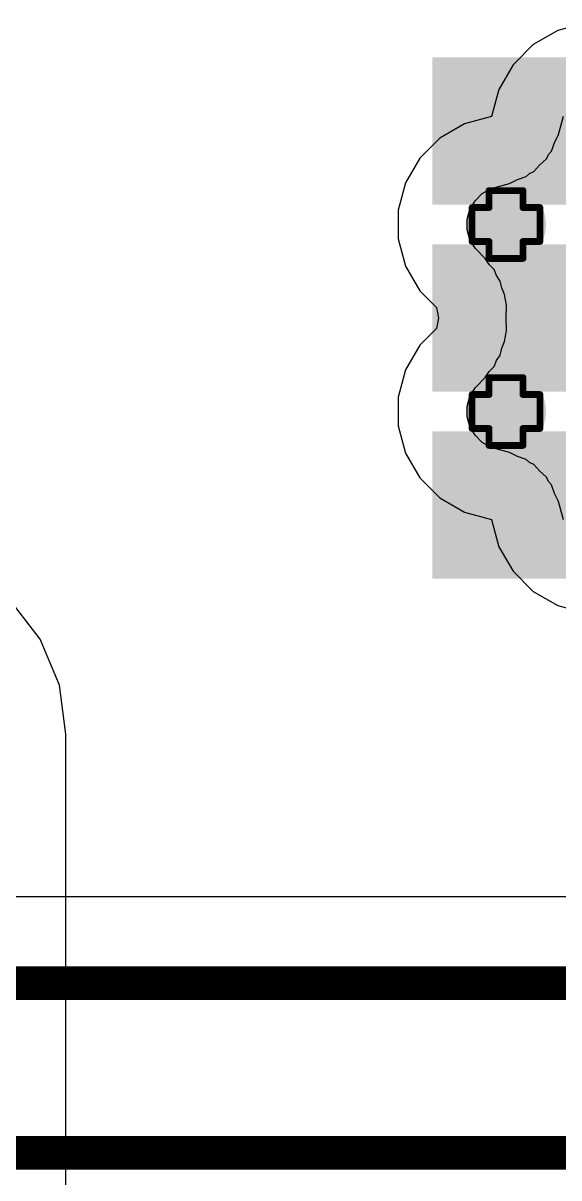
# Model space of a CAD drawing. Header units: inches. Extents: x -5 to 501, y -9 to 81.
# Drawn here: x 33.93 to 37.94, y 18.2 to 26.85 of the extents above; entities that cross this region are included whole.
import ezdxf

# ---------------------------------------------------------------- set-up
doc = ezdxf.new("R2010")
doc.units = ezdxf.units.IN
for name, color, linetype in [('Bottom Layer', 5, 'Continuous'), ('Drill Drawing', 1, 'Continuous'), ('Ground', 16, 'Continuous'), ('Multi-Layer', 9, 'Continuous'), ('Pad Holes', 156, 'Continuous'), ('Power', 76, 'Continuous'), ('Top Layer', 1, 'Continuous'), ('Top Paste', 8, 'Continuous'), ('Top Solder', 216, 'Continuous')]:
    doc.layers.add(name, color=color, linetype=linetype)

msp = doc.modelspace()

# ---------------------------------------------------------------- hatches: boundary and pattern name
at = {"layer": 'Bottom Layer'}
h = msp.add_hatch(color=5, dxfattribs=at)
edge = h.paths.add_edge_path()
edge.add_arc((37.548, 25.3396), 0.3, 0, 360)
h = msp.add_hatch(color=5, dxfattribs=at)
edge = h.paths.add_edge_path()
edge.add_arc((37.548, 23.9396), 0.3, 0, 360)
at = {"layer": 'Ground'}
h = msp.add_hatch(color=16, dxfattribs=at)
edge = h.paths.add_edge_path()
edge.add_arc((37.548, 25.3396), 0.3, 0, 360)
h = msp.add_hatch(color=16, dxfattribs=at)
edge = h.paths.add_edge_path()
edge.add_arc((37.548, 23.9396), 0.3, 0, 360)
at = {"layer": 'Multi-Layer'}
h = msp.add_hatch(color=9, dxfattribs=at)
edge = h.paths.add_edge_path()
edge.add_arc((37.548, 25.3396), 0.3, 0, 360)
h = msp.add_hatch(color=9, dxfattribs=at)
edge = h.paths.add_edge_path()
edge.add_arc((37.548, 23.9396), 0.3, 0, 360)
at = {"layer": 'Pad Holes'}
h = msp.add_hatch(color=7, dxfattribs=at)
edge = h.paths.add_edge_path()
edge.add_arc((37.548, 25.3396), 0.15, 0, 360)
h = msp.add_hatch(color=7, dxfattribs=at)
edge = h.paths.add_edge_path()
edge.add_arc((37.548, 23.9396), 0.15, 0, 360)
at = {"layer": 'Power'}
h = msp.add_hatch(color=76, dxfattribs=at)
edge = h.paths.add_edge_path()
edge.add_arc((37.548, 25.3396), 0.3, 0, 360)
h = msp.add_hatch(color=76, dxfattribs=at)
edge = h.paths.add_edge_path()
edge.add_arc((37.548, 23.9396), 0.3, 0, 360)
at = {"layer": 'Top Layer'}
for points in [[(37.098, 26.4896), (37.998, 26.4896), (37.998, 25.5896), (37.098, 25.5896)], [(37.098, 25.0896), (37.998, 25.0896), (37.998, 24.1896), (37.098, 24.1896)], [(37.098, 23.6896), (37.998, 23.6896), (37.998, 22.7896), (37.098, 22.7896)]]:
    msp.add_hatch(color=1, dxfattribs=at).paths.add_polyline_path(points)
h = msp.add_hatch(color=1, dxfattribs=at)
edge = h.paths.add_edge_path()
edge.add_arc((37.548, 25.3396), 0.3, 0, 360)
h = msp.add_hatch(color=1, dxfattribs=at)
edge = h.paths.add_edge_path()
edge.add_arc((37.548, 23.9396), 0.3, 0, 360)
at = {"layer": 'Top Paste'}
for points in [[(37.098, 26.4896), (37.998, 26.4896), (37.998, 25.5896), (37.098, 25.5896)], [(37.098, 25.0896), (37.998, 25.0896), (37.998, 24.1896), (37.098, 24.1896)], [(37.098, 23.6896), (37.998, 23.6896), (37.998, 22.7896), (37.098, 22.7896)]]:
    msp.add_hatch(color=8, dxfattribs=at).paths.add_polyline_path(points)
at = {"layer": 'Top Solder'}
for points in [[(36.9964, 26.5912), (38.0996, 26.5912), (38.0996, 25.488), (36.9964, 25.488)], [(36.9964, 25.1912), (38.0996, 25.1912), (38.0996, 24.088), (36.9964, 24.088)], [(36.9964, 23.7912), (38.0996, 23.7912), (38.0996, 22.688), (36.9964, 22.688)]]:
    msp.add_hatch(color=216, dxfattribs=at).paths.add_polyline_path(points)

# ---------------------------------------------------------------- linework, layer by layer
at = {"layer": 'Bottom Layer'}
msp.add_line((39.0958, 20.307), (33.286, 20.307), dxfattribs=at)
for points in [[(32.7914, 19.6596, 0.254, 0.254, 0), (39.0958, 19.6596, 0.254, 0.254, 0)], [(32.7914, 18.3896, 0.254, 0.254, 0), (38.7886, 18.3896, 0.254, 0.254, 0)]]:
    msp.add_lwpolyline(points, format="xyseb", dxfattribs=at)
at = {"layer": 'Drill Drawing'}
for points in [[(37.421, 25.4666, 0.0508, 0.0508, 0), (37.421, 25.5936, 0.0508, 0.0508, 0)], [(37.421, 25.5936, 0.0508, 0.0508, 0), (37.675, 25.5936, 0.0508, 0.0508, 0)], [(37.675, 25.4666, 0.0508, 0.0508, 0), (37.675, 25.5936, 0.0508, 0.0508, 0)], [(37.294, 25.2126, 0.0508, 0.0508, 0), (37.294, 25.4666, 0.0508, 0.0508, 0)], [(37.294, 25.4666, 0.0508, 0.0508, 0), (37.421, 25.4666, 0.0508, 0.0508, 0)], [(37.675, 25.4666, 0.0508, 0.0508, 0), (37.802, 25.4666, 0.0508, 0.0508, 0)], [(37.802, 25.2126, 0.0508, 0.0508, 0), (37.802, 25.4666, 0.0508, 0.0508, 0)], [(37.294, 25.2126, 0.0508, 0.0508, 0), (37.421, 25.2126, 0.0508, 0.0508, 0)], [(37.421, 25.0856, 0.0508, 0.0508, 0), (37.421, 25.2126, 0.0508, 0.0508, 0)], [(37.675, 25.2126, 0.0508, 0.0508, 0), (37.802, 25.2126, 0.0508, 0.0508, 0)], [(37.675, 25.0856, 0.0508, 0.0508, 0), (37.675, 25.2126, 0.0508, 0.0508, 0)], [(37.421, 25.0856, 0.0508, 0.0508, 0), (37.675, 25.0856, 0.0508, 0.0508, 0)], [(37.421, 24.0666, 0.0508, 0.0508, 0), (37.421, 24.1936, 0.0508, 0.0508, 0)], [(37.421, 24.1936, 0.0508, 0.0508, 0), (37.675, 24.1936, 0.0508, 0.0508, 0)], [(37.675, 24.0666, 0.0508, 0.0508, 0), (37.675, 24.1936, 0.0508, 0.0508, 0)], [(37.294, 23.8126, 0.0508, 0.0508, 0), (37.294, 24.0666, 0.0508, 0.0508, 0)], [(37.294, 24.0666, 0.0508, 0.0508, 0), (37.421, 24.0666, 0.0508, 0.0508, 0)], [(37.675, 24.0666, 0.0508, 0.0508, 0), (37.802, 24.0666, 0.0508, 0.0508, 0)], [(37.802, 23.8126, 0.0508, 0.0508, 0), (37.802, 24.0666, 0.0508, 0.0508, 0)], [(37.294, 23.8126, 0.0508, 0.0508, 0), (37.421, 23.8126, 0.0508, 0.0508, 0)], [(37.421, 23.6856, 0.0508, 0.0508, 0), (37.421, 23.8126, 0.0508, 0.0508, 0)], [(37.675, 23.8126, 0.0508, 0.0508, 0), (37.802, 23.8126, 0.0508, 0.0508, 0)], [(37.675, 23.6856, 0.0508, 0.0508, 0), (37.675, 23.8126, 0.0508, 0.0508, 0)], [(37.421, 23.6856, 0.0508, 0.0508, 0), (37.675, 23.6856, 0.0508, 0.0508, 0)]]:
    msp.add_lwpolyline(points, format="xyseb", dxfattribs=at)
for points in [[(37.4083, 25.5936, 0.0254, 0.0254, 1), (37.4337, 25.5936, 0.0254, 0.0254, 1)], [(37.4083, 25.5936, 0.0254, 0.0254, 1), (37.4337, 25.5936, 0.0254, 0.0254, 1)], [(37.6623, 25.5936, 0.0254, 0.0254, 1), (37.6877, 25.5936, 0.0254, 0.0254, 1)], [(37.6623, 25.5936, 0.0254, 0.0254, 1), (37.6877, 25.5936, 0.0254, 0.0254, 1)], [(37.2813, 25.4666, 0.0254, 0.0254, 1), (37.3067, 25.4666, 0.0254, 0.0254, 1)], [(37.2813, 25.4666, 0.0254, 0.0254, 1), (37.3067, 25.4666, 0.0254, 0.0254, 1)], [(37.4083, 25.4666, 0.0254, 0.0254, 1), (37.4337, 25.4666, 0.0254, 0.0254, 1)], [(37.4083, 25.4666, 0.0254, 0.0254, 1), (37.4337, 25.4666, 0.0254, 0.0254, 1)], [(37.6623, 25.4666, 0.0254, 0.0254, 1), (37.6877, 25.4666, 0.0254, 0.0254, 1)], [(37.6623, 25.4666, 0.0254, 0.0254, 1), (37.6877, 25.4666, 0.0254, 0.0254, 1)], [(37.7893, 25.4666, 0.0254, 0.0254, 1), (37.8147, 25.4666, 0.0254, 0.0254, 1)], [(37.7893, 25.4666, 0.0254, 0.0254, 1), (37.8147, 25.4666, 0.0254, 0.0254, 1)], [(37.2813, 25.2126, 0.0254, 0.0254, 1), (37.3067, 25.2126, 0.0254, 0.0254, 1)], [(37.2813, 25.2126, 0.0254, 0.0254, 1), (37.3067, 25.2126, 0.0254, 0.0254, 1)], [(37.4083, 25.2126, 0.0254, 0.0254, 1), (37.4337, 25.2126, 0.0254, 0.0254, 1)], [(37.4083, 25.2126, 0.0254, 0.0254, 1), (37.4337, 25.2126, 0.0254, 0.0254, 1)], [(37.6623, 25.2126, 0.0254, 0.0254, 1), (37.6877, 25.2126, 0.0254, 0.0254, 1)], [(37.6623, 25.2126, 0.0254, 0.0254, 1), (37.6877, 25.2126, 0.0254, 0.0254, 1)], [(37.7893, 25.2126, 0.0254, 0.0254, 1), (37.8147, 25.2126, 0.0254, 0.0254, 1)], [(37.7893, 25.2126, 0.0254, 0.0254, 1), (37.8147, 25.2126, 0.0254, 0.0254, 1)], [(37.4083, 25.0856, 0.0254, 0.0254, 1), (37.4337, 25.0856, 0.0254, 0.0254, 1)], [(37.4083, 25.0856, 0.0254, 0.0254, 1), (37.4337, 25.0856, 0.0254, 0.0254, 1)], [(37.6623, 25.0856, 0.0254, 0.0254, 1), (37.6877, 25.0856, 0.0254, 0.0254, 1)], [(37.6623, 25.0856, 0.0254, 0.0254, 1), (37.6877, 25.0856, 0.0254, 0.0254, 1)], [(37.4083, 24.1936, 0.0254, 0.0254, 1), (37.4337, 24.1936, 0.0254, 0.0254, 1)], [(37.4083, 24.1936, 0.0254, 0.0254, 1), (37.4337, 24.1936, 0.0254, 0.0254, 1)], [(37.6623, 24.1936, 0.0254, 0.0254, 1), (37.6877, 24.1936, 0.0254, 0.0254, 1)], [(37.6623, 24.1936, 0.0254, 0.0254, 1), (37.6877, 24.1936, 0.0254, 0.0254, 1)], [(37.2813, 24.0666, 0.0254, 0.0254, 1), (37.3067, 24.0666, 0.0254, 0.0254, 1)], [(37.2813, 24.0666, 0.0254, 0.0254, 1), (37.3067, 24.0666, 0.0254, 0.0254, 1)], [(37.4083, 24.0666, 0.0254, 0.0254, 1), (37.4337, 24.0666, 0.0254, 0.0254, 1)], [(37.4083, 24.0666, 0.0254, 0.0254, 1), (37.4337, 24.0666, 0.0254, 0.0254, 1)], [(37.6623, 24.0666, 0.0254, 0.0254, 1), (37.6877, 24.0666, 0.0254, 0.0254, 1)], [(37.6623, 24.0666, 0.0254, 0.0254, 1), (37.6877, 24.0666, 0.0254, 0.0254, 1)], [(37.7893, 24.0666, 0.0254, 0.0254, 1), (37.8147, 24.0666, 0.0254, 0.0254, 1)], [(37.7893, 24.0666, 0.0254, 0.0254, 1), (37.8147, 24.0666, 0.0254, 0.0254, 1)], [(37.2813, 23.8126, 0.0254, 0.0254, 1), (37.3067, 23.8126, 0.0254, 0.0254, 1)], [(37.2813, 23.8126, 0.0254, 0.0254, 1), (37.3067, 23.8126, 0.0254, 0.0254, 1)], [(37.4083, 23.8126, 0.0254, 0.0254, 1), (37.4337, 23.8126, 0.0254, 0.0254, 1)], [(37.4083, 23.8126, 0.0254, 0.0254, 1), (37.4337, 23.8126, 0.0254, 0.0254, 1)], [(37.6623, 23.8126, 0.0254, 0.0254, 1), (37.6877, 23.8126, 0.0254, 0.0254, 1)], [(37.6623, 23.8126, 0.0254, 0.0254, 1), (37.6877, 23.8126, 0.0254, 0.0254, 1)], [(37.7893, 23.8126, 0.0254, 0.0254, 1), (37.8147, 23.8126, 0.0254, 0.0254, 1)], [(37.7893, 23.8126, 0.0254, 0.0254, 1), (37.8147, 23.8126, 0.0254, 0.0254, 1)], [(37.4083, 23.6856, 0.0254, 0.0254, 1), (37.4337, 23.6856, 0.0254, 0.0254, 1)], [(37.4083, 23.6856, 0.0254, 0.0254, 1), (37.4337, 23.6856, 0.0254, 0.0254, 1)], [(37.6623, 23.6856, 0.0254, 0.0254, 1), (37.6877, 23.6856, 0.0254, 0.0254, 1)], [(37.6623, 23.6856, 0.0254, 0.0254, 1), (37.6877, 23.6856, 0.0254, 0.0254, 1)]]:
    msp.add_lwpolyline(points, format="xyseb", close=True, dxfattribs=at)
at = {"layer": 'Power'}
for p, q in [((38.1416, 26.8476), (37.9361, 26.7925)), ((37.9361, 26.7925), (37.7519, 26.6862)), ((37.7519, 26.6862), (37.6015, 26.5357)), ((37.6015, 26.5357), (37.4951, 26.3515)), ((37.4951, 26.3515), (37.4404, 26.1473)), ((37.4404, 26.1473), (37.2361, 26.0925)), ((37.9407, 26.0132), (37.9777, 26.1515)), ((37.2361, 26.0925), (37.0519, 25.9862)), ((37.0519, 25.9862), (36.9015, 25.8357)), ((37.8889, 25.8883), (37.9107, 25.9524)), ((37.9107, 25.9524), (37.9407, 26.0132)), ((37.8513, 25.8319), (37.8664, 25.8626)), ((37.8664, 25.8626), (37.8889, 25.8883)), ((36.9015, 25.8357), (36.7951, 25.6515)), ((37.7557, 25.7363), (37.8003, 25.7873)), ((37.8003, 25.7873), (37.8513, 25.8319)), ((37.6352, 25.6769), (37.6993, 25.6987)), ((37.6993, 25.6987), (37.725, 25.7212)), ((37.725, 25.7212), (37.7557, 25.7363)), ((36.7951, 25.6515), (36.74, 25.446)), ((37.3699, 25.5717), (37.4361, 25.6099)), ((37.4361, 25.6099), (37.5744, 25.647)), ((37.5744, 25.647), (37.6352, 25.6769)), ((37.2777, 25.4516), (37.3159, 25.5177)), ((37.3159, 25.5177), (37.3699, 25.5717)), ((36.74, 25.446), (36.74, 25.2332)), ((37.258, 25.3778), (37.2777, 25.4516)), ((37.258, 25.3014), (37.258, 25.3778)), ((37.2777, 25.2277), (37.258, 25.3014)), ((36.74, 25.2332), (36.7951, 25.0277)), ((37.3159, 25.1615), (37.2777, 25.2277)), ((37.3929, 25.0845), (37.3159, 25.1615)), ((37.4224, 25.0404), (37.3929, 25.0845)), ((36.7951, 25.0277), (36.9015, 24.8435)), ((37.4596, 25.0027), (37.4224, 25.0404)), ((37.478, 24.9572), (37.4596, 25.0027)), ((37.5052, 24.9165), (37.478, 24.9572)), ((37.5156, 24.8645), (37.5052, 24.9165)), ((36.9015, 24.8435), (37.0267, 24.7183)), ((37.5355, 24.8154), (37.5156, 24.8645)), ((37.5505, 24.7367), (37.5355, 24.8154)), ((37.5497, 24.6395), (37.5505, 24.7367)), ((37.0267, 24.7183), (37.0417, 24.6396)), ((37.0267, 24.5609), (36.9015, 24.4357)), ((37.0417, 24.6396), (37.0267, 24.5609)), ((37.5505, 24.5425), (37.5497, 24.6395)), ((37.5355, 24.4638), (37.5505, 24.5425)), ((36.9015, 24.4357), (36.7951, 24.2515)), ((37.5052, 24.3627), (37.5156, 24.4147)), ((37.5156, 24.4147), (37.5355, 24.4638)), ((37.4596, 24.2765), (37.478, 24.322)), ((37.478, 24.322), (37.5052, 24.3627)), ((36.7951, 24.2515), (36.74, 24.046)), ((37.3929, 24.1947), (37.4224, 24.2388)), ((37.4224, 24.2388), (37.4596, 24.2765)), ((37.3159, 24.1177), (37.3929, 24.1947)), ((36.74, 24.046), (36.74, 23.8332)), ((37.258, 23.9778), (37.2777, 24.0516)), ((37.2777, 24.0516), (37.3159, 24.1177)), ((37.258, 23.9014), (37.258, 23.9778)), ((37.2777, 23.8277), (37.258, 23.9014)), ((36.74, 23.8332), (36.7951, 23.6277)), ((37.3159, 23.7615), (37.2777, 23.8277)), ((37.3699, 23.7075), (37.3159, 23.7615)), ((37.4361, 23.6693), (37.3699, 23.7075)), ((36.7951, 23.6277), (36.9015, 23.4435)), ((37.5744, 23.6322), (37.4361, 23.6693)), ((37.6352, 23.6023), (37.5744, 23.6322)), ((37.6993, 23.5805), (37.6352, 23.6023)), ((37.725, 23.558), (37.6993, 23.5805)), ((37.7557, 23.5429), (37.725, 23.558)), ((37.8003, 23.4919), (37.7557, 23.5429)), ((36.9015, 23.4435), (37.0519, 23.293)), ((37.8513, 23.4473), (37.8003, 23.4919)), ((37.8664, 23.4166), (37.8513, 23.4473)), ((37.8889, 23.3909), (37.8664, 23.4166)), ((37.9107, 23.3268), (37.8889, 23.3909)), ((37.0519, 23.293), (37.2361, 23.1867)), ((37.9407, 23.266), (37.9107, 23.3268)), ((37.9777, 23.1276), (37.9407, 23.266)), ((37.2361, 23.1867), (37.4404, 23.1319)), ((37.4404, 23.1319), (37.4951, 22.9277)), ((37.4951, 22.9277), (37.6015, 22.7435)), ((37.6015, 22.7435), (37.7519, 22.593)), ((37.7519, 22.593), (37.9361, 22.4867)), ((37.9361, 22.4867), (38.1416, 22.4316))]:
    msp.add_line(p, q, dxfattribs=at)
at = {"layer": 'Top Layer'}
for p, q in [((34.0601, 22.2346), (33.8353, 22.5276)), ((34.2028, 21.8902), (34.0601, 22.2346)), ((34.251, 21.5241), (34.2028, 21.8902)), ((34.2516, 21.5207), (34.251, 21.5241)), ((34.2516, 14.0021), (34.2516, 21.5207))]:
    msp.add_line(p, q, dxfattribs=at)

doc.saveas('drawing.dxf')
